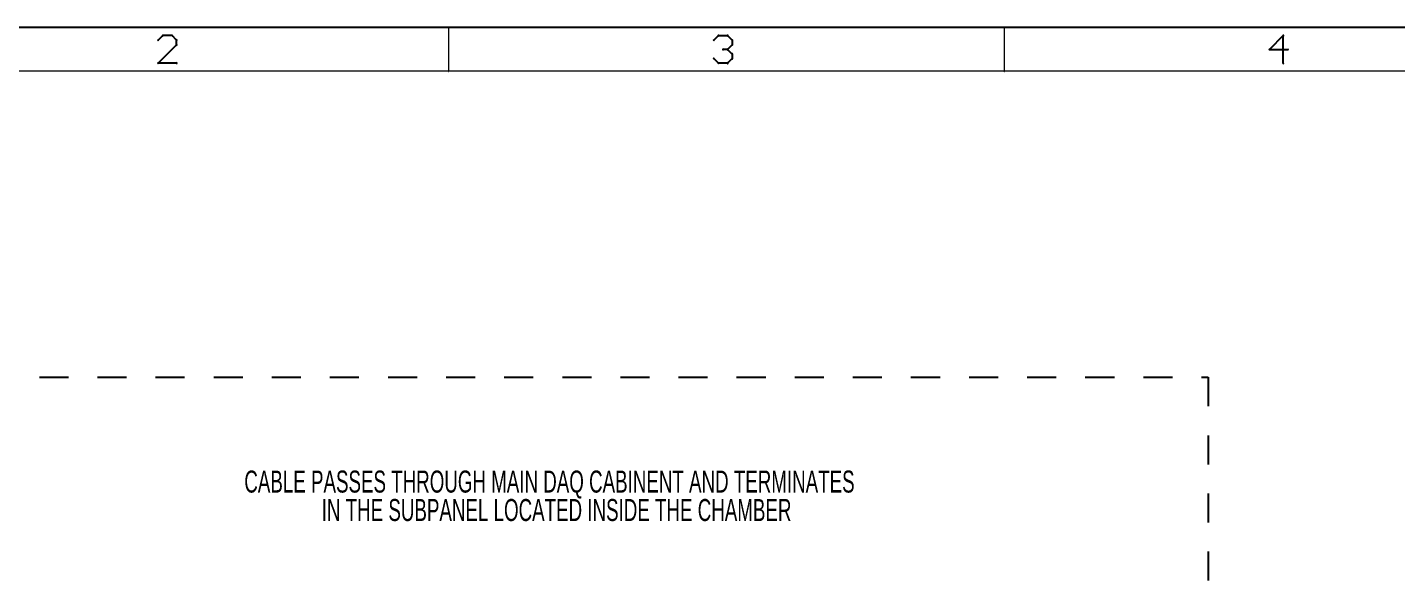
# Paper-space layout 'TEMPERATURE MODULE' of a CAD drawing. Header units: inches. Extents: x 0.5 to 16.2, y 0.3 to 10.6.
# Drawn here: x 3.075 to 7.788, y 8.667 to 10.551 of the extents above; entities that cross this region are included whole.
import ezdxf

# ---------------------------------------------------------------- set-up
doc = ezdxf.new("R2010")
doc.units = ezdxf.units.IN
doc.header["$MEASUREMENT"] = 0
doc.linetypes.add('DOT2', pattern=[0.025, 0, -0.025])
for name, color, linetype in [('97', 94, 'Continuous'), ('TEXT', 4, 'Continuous'), ('THIN_DASHED_NEON_GREEN', 3, 'DOT2')]:
    doc.layers.add(name, color=color, linetype=linetype)
doc.styles.add('SLDTEXTSTYLE3', font='TXT', dxfattribs={"width": 0.636842})

psp = doc.layouts.new('TEMPERATURE MODULE')

# ---------------------------------------------------------------- linework, layer by layer
at = {"layer": '97', "lineweight": 25}
for p, q in [((16.15, 10.55), (0.55, 10.55)), ((3.5412, 10.5225), (3.5254, 10.5067)), ((3.5729, 10.5225), (3.5412, 10.5225)), ((3.5887, 10.5067), (3.5729, 10.5225)), ((5.4379, 10.5067), (5.4537, 10.5225)), ((5.4537, 10.5225), (5.4854, 10.5225)), ((5.4854, 10.5225), (5.5012, 10.5067)), ((7.3979, 10.5225), (7.3504, 10.475)), ((7.3979, 10.4276), (7.3979, 10.5225)), ((3.5254, 10.4276), (3.5887, 10.4908)), ((3.5887, 10.4908), (3.5887, 10.5067)), ((5.4854, 10.475), (5.4696, 10.475)), ((5.5012, 10.4908), (5.4854, 10.475)), ((5.4854, 10.475), (5.5012, 10.4592)), ((5.5012, 10.5067), (5.5012, 10.4908)), ((7.3504, 10.475), (7.4137, 10.475)), ((3.5887, 10.4276), (3.5254, 10.4276)), ((5.4537, 10.4276), (5.4379, 10.4434)), ((5.4854, 10.4276), (5.4537, 10.4276)), ((5.5012, 10.4434), (5.4854, 10.4276)), ((5.5012, 10.4592), (5.5012, 10.4434))]:
    psp.add_line(p, q, dxfattribs=at)
at = {"layer": '97', "lineweight": 18}
for p, q in [((4.525, 10.55), (4.525, 10.4)), ((6.4375, 10.55), (6.4375, 10.4)), ((16, 10.4), (0.7, 10.4))]:
    psp.add_line(p, q, dxfattribs=at)
for centre, radius, start, end in [((3.5412, 10.5225), 0.002, 90, 270), ((3.5412, 10.5225), 0.002, 315, 135), ((3.5729, 10.5225), 0.002, 44.9899, 224.9899), ((3.5729, 10.5225), 0.002, 270, 90), ((4.525, 10.55), 0.000984, 0, 180), ((5.4537, 10.5225), 0.002, 90, 270), ((5.4537, 10.5225), 0.002, 315, 135), ((5.4854, 10.5225), 0.002, 44.9899, 224.9899), ((5.4854, 10.5225), 0.002, 270, 90), ((6.4375, 10.55), 0.000984, 0, 180), ((7.3979, 10.5225), 0.002, 0, 180), ((7.3979, 10.5225), 0.002, 315.0101, 135.0101), ((3.5254, 10.5067), 0.002, 135, 315), ((3.5887, 10.5067), 0.002, 0, 180), ((3.5887, 10.4908), 0.002, 180, 0), ((3.5887, 10.5067), 0.002, 224.9899, 44.9899), ((3.5887, 10.4908), 0.002, 315, 135), ((5.4379, 10.5067), 0.002, 135, 315), ((5.4696, 10.475), 0.002, 90, 270), ((5.4854, 10.475), 0.002, 45, 225), ((5.4854, 10.475), 0.002, 135, 315), ((5.4854, 10.475), 0.002, 270, 90), ((5.5012, 10.5067), 0.002, 0, 180), ((5.5012, 10.4908), 0.002, 180, 0), ((5.5012, 10.5067), 0.002, 224.9899, 44.9899), ((5.5012, 10.4908), 0.002, 315, 135), ((7.3504, 10.475), 0.002, 90, 270), ((7.3504, 10.475), 0.002, 134.9899, 314.9899), ((7.4137, 10.475), 0.002, 270, 90), ((3.5254, 10.4276), 0.002, 90, 270), ((3.5254, 10.4276), 0.002, 135, 315), ((3.5887, 10.4276), 0.002, 270, 90), ((5.4379, 10.4434), 0.002, 45, 225), ((5.4537, 10.4276), 0.002, 90, 270), ((5.4537, 10.4276), 0.002, 225, 45), ((5.4854, 10.4276), 0.002, 135.0101, 315.0101), ((5.4854, 10.4276), 0.002, 270, 90), ((5.5012, 10.4592), 0.002, 0, 180), ((5.5012, 10.4434), 0.002, 180, 0), ((5.5012, 10.4592), 0.002, 224.9899, 44.9899), ((5.5012, 10.4434), 0.002, 315.0101, 135.0101), ((7.3979, 10.4276), 0.002, 180, 0), ((4.525, 10.4), 0.000984, 180, 0), ((6.4375, 10.4), 0.000984, 180, 0)]:
    psp.add_arc(centre, radius, start, end, dxfattribs=at)
at = {"layer": 'THIN_DASHED_NEON_GREEN'}
for p, q in [((2.1164, 9.3465), (7.1396, 9.3465)), ((7.1396, 9.3465), (7.1396, 2.7324))]:
    psp.add_line(p, q, dxfattribs=at)

# ---------------------------------------------------------------- texts
at = {"layer": 'TEXT', "char_height": 0.075758, "attachment_point": 2, "style": 'SLDTEXTSTYLE3'}
for s, insert in [('CABLE PASSES THROUGH MAIN DAQ CABINENT AND TERMINATES', (4.8721, 9.0253)), ('IN THE SUBPANEL LOCATED INSIDE THE CHAMBER', (4.8966, 8.9274))]:
    psp.add_mtext(s, dxfattribs=dict(at, insert=insert))

doc.saveas('drawing.dxf')
